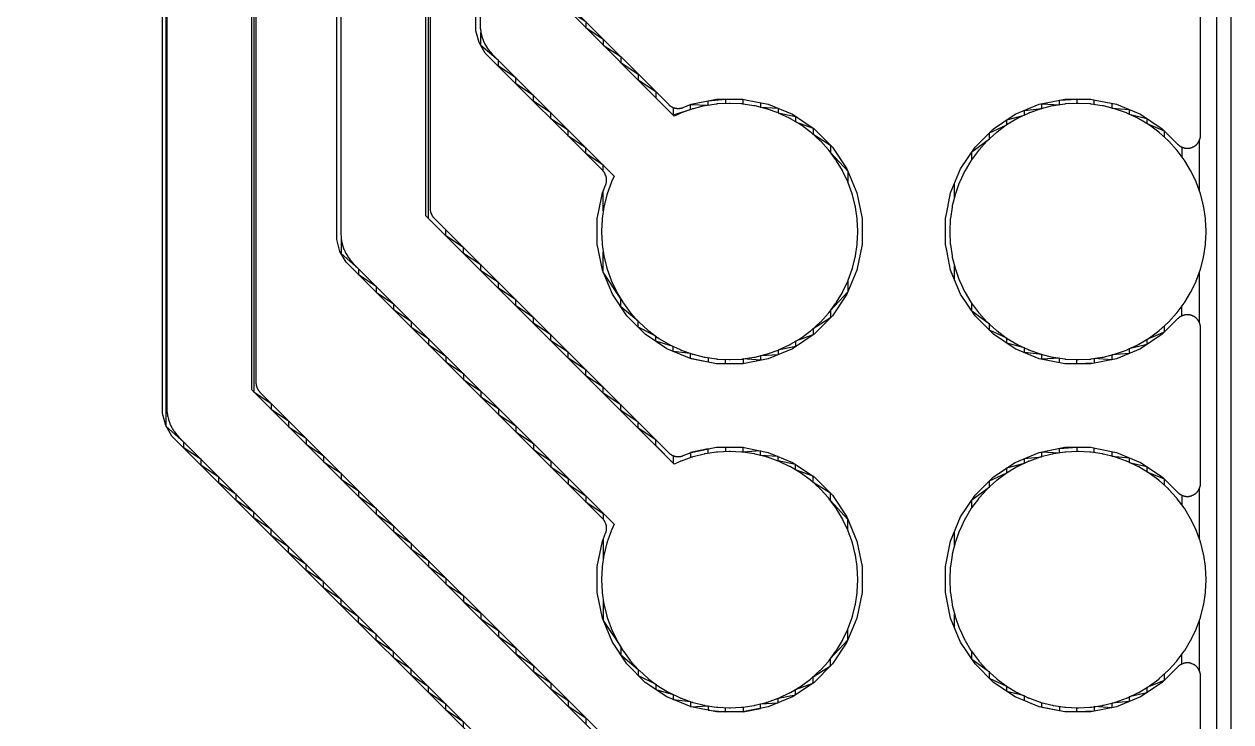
# Model space of a CAD drawing. Header units: metres. Extents: x 141.4 to 191.3, y -114.8 to -61.9.
# Drawn here: x 182.55 to 191.35, y -93.24 to -88.15 of the extents above; entities that cross this region are included whole.
import ezdxf

# ---------------------------------------------------------------- set-up
doc = ezdxf.new("R2010")
doc.units = ezdxf.units.M

msp = doc.modelspace()

# ---------------------------------------------------------------- linework, layer by layer
for points in [[(191.3479, -61.907), (191.3479, -114.8099), (141.392, -114.8099), (141.392, -61.907)], [(191.117, -114.5163), (191.117, -114.8099), (191.2445, -114.8099), (191.2445, -61.907), (191.117, -61.907), (191.117, -62.2006)], [(184.22, -85.5986), (184.22, -90.8314), (184.3475, -90.916), (184.3475, -90.9589), (184.475, -91.0435), (184.475, -91.0864), (184.6025, -91.171), (184.6025, -91.2139), (184.73, -91.2985), (184.73, -91.3414), (184.8575, -91.426), (184.8575, -91.4689), (184.985, -91.5535), (184.985, -91.5964), (185.1125, -91.681), (185.1125, -91.7239), (185.24, -91.8085), (185.24, -91.8514), (185.3675, -91.936), (185.3675, -91.9789), (185.495, -92.0635), (185.495, -92.1064), (185.6225, -92.191), (185.6225, -92.2339), (185.75, -92.3185), (185.75, -92.3614), (185.8775, -92.446), (185.8775, -92.4889), (186.005, -92.5735), (186.005, -92.6164), (186.1325, -92.701), (186.1325, -92.7439), (186.26, -92.8285), (186.26, -92.8714), (186.3875, -92.956), (186.3875, -92.9989), (186.515, -93.0835), (186.515, -93.1264), (186.6425, -93.211), (186.6425, -93.2539)], [(187.2883, -93.8998), (184.2061, -90.8175), (184.2061, -85.852)], [(184.2365, -85.891), (184.2365, -90.765), (184.2365, -90.7671), (184.2366, -90.7692), (184.2367, -90.7712), (184.2369, -90.7733), (184.2371, -90.7754), (184.2374, -90.7775), (184.2378, -90.7795), (184.2381, -90.7816), (184.2386, -90.7836), (184.239, -90.7856), (184.2396, -90.7877), (184.2402, -90.7897), (184.2408, -90.7916), (184.2415, -90.7936), (184.2422, -90.7956), (184.243, -90.7975), (184.2463, -90.8056), (184.2472, -90.8076), (184.248, -90.8095), (184.2489, -90.8113), (184.2499, -90.8132), (184.2509, -90.815), (184.252, -90.8168), (184.2531, -90.8186), (184.2542, -90.8203), (184.2554, -90.8221), (184.2566, -90.8238), (184.2579, -90.8254), (184.2592, -90.827), (184.2605, -90.8286), (184.2619, -90.8302), (184.2633, -90.8317), (184.2648, -90.8332), (187.2479, -93.8164)], [(185.495, -89.5664), (185.495, -85.8576)], [(186.6425, -86.0518), (186.6425, -85.9891), (186.515, -85.8616), (186.515, -88.0464), (186.6425, -88.131), (186.6425, -88.1739), (186.77, -88.2585), (186.77, -88.3014), (186.8975, -88.386), (186.8975, -88.4289), (187.025, -88.5135), (187.025, -88.5564), (187.1525, -88.641), (187.1525, -88.6839)], [(185.75, -93.2815), (185.75, -93.2386), (185.6225, -93.154), (185.6225, -93.1111), (185.495, -93.0265), (185.495, -92.9836), (185.3675, -92.899), (185.3675, -92.8561), (185.24, -92.7715), (185.24, -92.7286), (185.1125, -92.644), (185.1125, -92.6011), (184.985, -92.5165), (184.985, -92.4736), (184.8575, -92.389), (184.8575, -92.3461), (184.73, -92.2615), (184.73, -92.2186), (184.6025, -92.134), (184.6025, -92.0911), (184.475, -92.0065), (184.475, -91.9636), (184.3475, -91.879), (184.3475, -91.8361), (184.22, -91.7515), (184.22, -91.7086), (184.0925, -91.624), (184.0925, -91.5811), (183.965, -91.4965), (183.965, -91.4536), (183.8375, -91.369), (183.8375, -91.3261), (183.71, -91.2415), (183.71, -91.1986), (183.5825, -91.084), (183.5825, -85.9771)], [(183.5859, -85.9805), (183.5859, -90.946), (183.5859, -90.9481), (183.586, -90.9502), (183.5871, -90.9722), (183.5872, -90.9743), (183.5874, -90.9764), (183.5876, -90.9785), (183.5879, -90.9805), (183.5911, -91.0024), (183.5915, -91.0044), (183.5918, -91.0065), (183.5923, -91.0085), (183.5928, -91.0106), (183.5981, -91.032), (183.5987, -91.034), (183.5992, -91.036), (183.5999, -91.038), (183.6005, -91.04), (183.608, -91.0608), (183.6087, -91.0627), (183.6095, -91.0647), (183.6103, -91.0666), (183.6112, -91.0685), (183.6206, -91.0885), (183.6215, -91.0903), (183.6225, -91.0922), (183.6235, -91.094), (183.6246, -91.0958), (183.6359, -91.1148), (183.637, -91.1165), (183.6382, -91.1183), (183.6393, -91.12), (183.6406, -91.1217), (183.6537, -91.1394), (183.655, -91.1411), (183.6563, -91.1427), (183.6576, -91.1443), (183.659, -91.1459), (183.6738, -91.1623), (183.6753, -91.1638), (183.6767, -91.1653), (186.8498, -94.3383)], [(186.7664, -94.2979), (183.6235, -91.1551), (183.5787, -91.0774), (183.5555, -90.9908), (183.5555, -86.033)], [(185.5065, -86.145), (185.5065, -89.495), (185.5065, -89.4971), (185.5066, -89.4992), (185.5067, -89.5012), (185.5069, -89.5033), (185.5071, -89.5054), (185.5074, -89.5075), (185.5078, -89.5095), (185.5081, -89.5116), (185.5086, -89.5136), (185.509, -89.5156), (185.5096, -89.5177), (185.5102, -89.5197), (185.5108, -89.5216), (185.5115, -89.5236), (185.5122, -89.5256), (185.513, -89.5275), (185.5163, -89.5356), (185.5172, -89.5376), (185.518, -89.5395), (185.5189, -89.5413), (185.5199, -89.5432), (185.5209, -89.545), (185.522, -89.5468), (185.5231, -89.5486), (185.5242, -89.5503), (185.5254, -89.5521), (185.5266, -89.5538), (185.5279, -89.5554), (185.5292, -89.557), (185.5305, -89.5586), (185.5319, -89.5602), (185.5333, -89.5617), (185.5348, -89.5632), (187.2479, -91.2764), (187.2494, -91.2779), (187.251, -91.2793), (187.2525, -91.2807), (187.2541, -91.282), (187.2558, -91.2833), (187.2574, -91.2846), (187.2591, -91.2858), (187.2608, -91.287), (187.2646, -91.2895), (187.2663, -91.2906), (187.2681, -91.2917), (187.2699, -91.2928), (187.2717, -91.2938), (187.2736, -91.2947), (187.2754, -91.2956), (187.2773, -91.2965), (187.2793, -91.2973), (187.2812, -91.2981), (187.2831, -91.2988), (187.2851, -91.2995), (187.2871, -91.3001), (187.2891, -91.3007), (187.2911, -91.3012), (187.2932, -91.3017), (187.2952, -91.3022), (187.2972, -91.3025), (187.2993, -91.3029), (187.3014, -91.3032), (187.3034, -91.3034), (187.3055, -91.3036), (187.3076, -91.3037), (187.3097, -91.3038), (187.3118, -91.3038), (187.3206, -91.3038), (187.3227, -91.3038), (187.3248, -91.3037), (187.3268, -91.3036), (187.3289, -91.3034), (187.331, -91.3032), (187.3331, -91.3029), (187.3351, -91.3025), (187.3372, -91.3022), (187.3392, -91.3017), (187.3412, -91.3012), (187.3433, -91.3007), (187.3453, -91.3001), (187.3472, -91.2995), (187.3492, -91.2988), (187.3512, -91.2981), (187.3531, -91.2973), (187.4104, -91.2736), (187.5716, -91.2415), (187.5969, -91.2365), (187.7871, -91.2365), (187.819, -91.2429), (187.9736, -91.2736), (188.1493, -91.3464), (188.3075, -91.452), (188.442, -91.5865), (188.5476, -91.7447), (188.6204, -91.9204), (188.6575, -92.1069), (188.6575, -92.2971), (188.6204, -92.4836), (188.5476, -92.6593), (188.442, -92.8175), (188.3075, -92.952), (188.1493, -93.0576), (187.9736, -93.1304), (187.7871, -93.1675), (187.5969, -93.1675), (187.4104, -93.1304), (187.2347, -93.0576), (187.0765, -92.952), (186.942, -92.8175), (186.8364, -92.6593), (186.8216, -92.6238), (186.7636, -92.4836), (186.7265, -92.2971), (186.7265, -92.1069), (186.7636, -91.9204), (186.7873, -91.8631), (186.7881, -91.8612), (186.7888, -91.8592), (186.7895, -91.8572), (186.7901, -91.8553), (186.7907, -91.8532), (186.7912, -91.8512), (186.7917, -91.8492), (186.7922, -91.8472), (186.793, -91.8428), (186.7934, -91.8407), (186.7937, -91.8386), (186.794, -91.8366), (186.7943, -91.8345), (186.7944, -91.8324), (186.7946, -91.8303), (186.7946, -91.8283), (186.7947, -91.8262), (186.7946, -91.8241), (186.7946, -91.822), (186.7944, -91.8199), (186.7943, -91.8178), (186.794, -91.8158), (186.7937, -91.8137), (186.7934, -91.8116), (186.793, -91.8096), (186.7926, -91.8076), (186.7921, -91.8055), (186.7916, -91.8035), (186.791, -91.8015), (186.7904, -91.7995), (186.7897, -91.7975), (186.789, -91.7956), (186.7882, -91.7937), (186.7848, -91.7855), (186.784, -91.7836), (186.7831, -91.7817), (186.7822, -91.7798), (186.7813, -91.778), (186.7803, -91.7762), (186.7792, -91.7744), (186.7781, -91.7726), (186.777, -91.7708), (186.7758, -91.7691), (186.7746, -91.7674), (186.7733, -91.7658), (186.772, -91.7641), (186.7707, -91.7625), (186.7693, -91.761), (186.7679, -91.7594), (186.7664, -91.7579), (184.8935, -89.8851), (184.8487, -89.8074), (184.8255, -89.7208), (184.8255, -86.287)], [(184.8559, -86.2345), (184.8559, -89.676), (184.8559, -89.6781), (184.856, -89.6802), (184.8571, -89.7022), (184.8572, -89.7043), (184.8574, -89.7064), (184.8576, -89.7085), (184.8579, -89.7105), (184.8611, -89.7324), (184.8615, -89.7344), (184.8618, -89.7365), (184.8623, -89.7385), (184.8628, -89.7406), (184.8681, -89.762), (184.8687, -89.764), (184.8692, -89.766), (184.8699, -89.768), (184.8705, -89.77), (184.878, -89.7908), (184.8787, -89.7927), (184.8795, -89.7947), (184.8803, -89.7966), (184.8812, -89.7985), (184.8906, -89.8185), (184.8915, -89.8203), (184.8925, -89.8222), (184.8935, -89.824), (184.8946, -89.8258), (184.9059, -89.8448), (184.907, -89.8465), (184.9082, -89.8483), (184.9093, -89.85), (184.9106, -89.8517), (184.9237, -89.8694), (184.925, -89.8711), (184.9263, -89.8727), (184.9276, -89.8743), (184.929, -89.8759), (184.9438, -89.8923), (184.9453, -89.8938), (184.9467, -89.8953), (186.8498, -91.7983), (186.8299, -91.8404), (186.829, -91.8423), (186.8282, -91.8442), (186.8274, -91.8461), (186.8267, -91.8481), (186.7986, -91.9266), (186.7986, -91.9266), (186.7979, -91.9284), (186.7973, -91.9305), (186.7967, -91.9325), (186.7961, -91.9346), (186.7759, -92.0155), (186.7754, -92.0175), (186.775, -92.0196), (186.7746, -92.0216), (186.7743, -92.0237), (186.762, -92.1062), (186.7617, -92.1083), (186.7615, -92.1104), (186.7613, -92.1124), (186.7612, -92.1145), (186.7571, -92.1978), (186.757, -92.1999), (186.757, -92.202), (186.757, -92.2041), (186.7571, -92.2062), (186.7612, -92.2895), (186.7613, -92.2916), (186.7615, -92.2936), (186.7617, -92.2957), (186.762, -92.2978), (186.7743, -92.3803), (186.7746, -92.3824), (186.775, -92.3844), (186.7754, -92.3865), (186.7759, -92.3885), (186.7961, -92.4694), (186.7967, -92.4714), (186.7973, -92.4734), (186.7979, -92.4754), (186.7986, -92.4774), (186.8267, -92.5559), (186.8274, -92.5579), (186.8282, -92.5598), (186.829, -92.5617), (186.8299, -92.5636), (186.8655, -92.639), (186.8664, -92.6409), (186.8674, -92.6428), (186.8684, -92.6446), (186.8695, -92.6464), (186.9123, -92.7179), (186.9134, -92.7197), (186.9146, -92.7215), (186.9158, -92.7232), (186.917, -92.7249), (186.9667, -92.7919), (186.9679, -92.7935), (186.9692, -92.7952), (186.9706, -92.7968), (186.972, -92.7983), (187.028, -92.8601), (187.0294, -92.8617), (187.0309, -92.8631), (187.0323, -92.8646), (187.0339, -92.866), (187.0957, -92.922), (187.0972, -92.9234), (187.0988, -92.9248), (187.1005, -92.9261), (187.1021, -92.9273), (187.1691, -92.977), (187.1708, -92.9782), (187.1725, -92.9794), (187.1743, -92.9806), (187.1761, -92.9817), (187.2476, -93.0245), (187.2494, -93.0256), (187.2512, -93.0266), (187.2531, -93.0276), (187.255, -93.0285), (187.3304, -93.0641), (187.3323, -93.065), (187.3342, -93.0658), (187.3361, -93.0666), (187.3381, -93.0673), (187.4166, -93.0954), (187.4166, -93.0954), (187.4184, -93.0961), (187.4205, -93.0967), (187.4225, -93.0973), (187.4246, -93.0979), (187.5055, -93.1181), (187.5075, -93.1186), (187.5096, -93.119), (187.5116, -93.1194), (187.5137, -93.1197), (187.5962, -93.132), (187.5983, -93.1323), (187.6004, -93.1325), (187.6024, -93.1327), (187.6045, -93.1328), (187.6878, -93.1369), (187.6899, -93.137), (187.692, -93.137), (187.6941, -93.137), (187.6962, -93.1369), (187.7795, -93.1328), (187.7816, -93.1327), (187.7836, -93.1325), (187.7857, -93.1323), (187.7878, -93.132), (187.8703, -93.1197), (187.8724, -93.1194), (187.8744, -93.119), (187.8765, -93.1186), (187.8785, -93.1181), (187.9594, -93.0979), (187.9614, -93.0973), (187.9634, -93.0967), (187.9654, -93.0961), (187.9674, -93.0954), (188.0459, -93.0673), (188.0479, -93.0666), (188.0498, -93.0658), (188.0517, -93.065), (188.0536, -93.0641), (188.129, -93.0285), (188.1309, -93.0276), (188.1328, -93.0266), (188.1346, -93.0256), (188.1364, -93.0245), (188.2079, -92.9817), (188.2097, -92.9806), (188.2115, -92.9794), (188.2132, -92.9782), (188.2149, -92.977), (188.2819, -92.9273), (188.2835, -92.9261), (188.2852, -92.9248), (188.2868, -92.9234), (188.2883, -92.922), (188.3501, -92.866), (188.3517, -92.8646), (188.3531, -92.8631), (188.3546, -92.8617), (188.356, -92.8601), (188.412, -92.7983), (188.4134, -92.7968), (188.4148, -92.7952), (188.4161, -92.7935), (188.4173, -92.7919), (188.467, -92.7249), (188.4682, -92.7232), (188.4694, -92.7215), (188.4706, -92.7197), (188.4717, -92.7179), (188.5145, -92.6464), (188.5156, -92.6446), (188.5166, -92.6428), (188.5176, -92.6409), (188.5185, -92.639), (188.5541, -92.5636), (188.555, -92.5617), (188.5558, -92.5598), (188.5566, -92.5579), (188.5573, -92.5559), (188.5854, -92.4774), (188.5854, -92.4774), (188.5861, -92.4756), (188.5867, -92.4735), (188.5873, -92.4715), (188.5879, -92.4694), (188.6081, -92.3885), (188.6086, -92.3865), (188.609, -92.3844), (188.6094, -92.3824), (188.6097, -92.3803), (188.622, -92.2978), (188.6223, -92.2957), (188.6225, -92.2936), (188.6227, -92.2916), (188.6228, -92.2895), (188.6269, -92.2062), (188.627, -92.2041), (188.627, -92.202), (188.627, -92.1999), (188.6269, -92.1978), (188.6228, -92.1145), (188.6227, -92.1124), (188.6225, -92.1104), (188.6223, -92.1083), (188.622, -92.1062), (188.6097, -92.0237), (188.6094, -92.0216), (188.609, -92.0196), (188.6086, -92.0175), (188.6081, -92.0155), (188.5879, -91.9346), (188.5873, -91.9326), (188.5867, -91.9306), (188.5861, -91.9286), (188.5854, -91.9266), (188.5573, -91.8481), (188.5566, -91.8461), (188.5558, -91.8442), (188.555, -91.8423), (188.5541, -91.8404), (188.5185, -91.765), (188.5176, -91.7631), (188.5166, -91.7612), (188.5156, -91.7594), (188.5145, -91.7576), (188.4717, -91.6861), (188.4706, -91.6843), (188.4694, -91.6825), (188.4682, -91.6808), (188.467, -91.6791), (188.4173, -91.6121), (188.4161, -91.6105), (188.4148, -91.6088), (188.4134, -91.6072), (188.412, -91.6057), (188.356, -91.5439), (188.3546, -91.5423), (188.3531, -91.5409), (188.3517, -91.5394), (188.3501, -91.538), (188.2883, -91.482), (188.2868, -91.4806), (188.2852, -91.4792), (188.2835, -91.4779), (188.2819, -91.4767), (188.2149, -91.427), (188.2132, -91.4258), (188.2115, -91.4246), (188.2097, -91.4234), (188.2079, -91.4223), (188.1364, -91.3795), (188.1346, -91.3784), (188.1328, -91.3774), (188.1309, -91.3764), (188.129, -91.3755), (188.0536, -91.3399), (188.0517, -91.339), (188.0498, -91.3382), (188.0479, -91.3374), (188.0459, -91.3367), (187.9674, -91.3086), (187.9674, -91.3086), (187.9656, -91.3079), (187.9635, -91.3073), (187.9615, -91.3067), (187.9594, -91.3061), (187.8785, -91.2859), (187.8765, -91.2854), (187.8744, -91.285), (187.8724, -91.2846), (187.8703, -91.2843), (187.7878, -91.272), (187.7857, -91.2717), (187.7836, -91.2715), (187.7816, -91.2713), (187.7795, -91.2712), (187.6962, -91.2671), (187.6941, -91.267), (187.692, -91.267), (187.6899, -91.267), (187.6878, -91.2671), (187.6045, -91.2712), (187.6024, -91.2713), (187.6004, -91.2715), (187.5983, -91.2717), (187.5962, -91.272), (187.5137, -91.2843), (187.5116, -91.2846), (187.5096, -91.285), (187.5075, -91.2854), (187.5055, -91.2859), (187.4246, -91.3061), (187.4226, -91.3067), (187.4206, -91.3073), (187.4186, -91.3079), (187.4166, -91.3086), (187.3381, -91.3367), (187.3361, -91.3374), (187.3342, -91.3382), (187.3323, -91.339), (187.3304, -91.3399), (187.2883, -91.3598), (185.4761, -89.5475), (185.4761, -86.106)], [(185.8719, -86.2345), (185.8719, -88.152), (185.8719, -88.1541), (185.872, -88.1562), (185.8731, -88.1782), (185.8732, -88.1803), (185.8734, -88.1824), (185.8736, -88.1845), (185.8739, -88.1865), (185.8771, -88.2084), (185.8775, -88.2104), (185.8778, -88.2125), (185.8783, -88.2145), (185.8788, -88.2166), (185.8841, -88.238), (185.8847, -88.24), (185.8852, -88.242), (185.8859, -88.244), (185.8865, -88.246), (185.894, -88.2668), (185.8947, -88.2687), (185.8955, -88.2707), (185.8963, -88.2726), (185.8972, -88.2745), (185.9066, -88.2945), (185.9075, -88.2963), (185.9085, -88.2982), (185.9095, -88.3), (185.9106, -88.3018), (185.9219, -88.3208), (185.923, -88.3225), (185.9242, -88.3243), (185.9253, -88.326), (185.9266, -88.3277), (185.9397, -88.3454), (185.941, -88.3471), (185.9423, -88.3487), (185.9436, -88.3503), (185.945, -88.3519), (185.9598, -88.3683), (185.9613, -88.3698), (185.9627, -88.3713), (186.8498, -89.2583), (186.8299, -89.3004), (186.829, -89.3023), (186.8282, -89.3042), (186.8274, -89.3061), (186.8267, -89.3081), (186.7986, -89.3866), (186.7986, -89.3866), (186.7979, -89.3884), (186.7973, -89.3905), (186.7967, -89.3925), (186.7961, -89.3946), (186.7759, -89.4755), (186.7754, -89.4775), (186.775, -89.4796), (186.7746, -89.4816), (186.7743, -89.4837), (186.762, -89.5662), (186.7617, -89.5683), (186.7615, -89.5704), (186.7613, -89.5724), (186.7612, -89.5745), (186.7571, -89.6578), (186.757, -89.6599), (186.757, -89.662), (186.757, -89.6641), (186.7571, -89.6662), (186.7612, -89.7495), (186.7613, -89.7516), (186.7615, -89.7536), (186.7617, -89.7557), (186.762, -89.7578), (186.7743, -89.8403), (186.7746, -89.8424), (186.775, -89.8444), (186.7754, -89.8465), (186.7759, -89.8485), (186.7961, -89.9294), (186.7967, -89.9314), (186.7973, -89.9334), (186.7979, -89.9354), (186.7986, -89.9374), (186.8267, -90.0159), (186.8274, -90.0179), (186.8282, -90.0198), (186.829, -90.0217), (186.8299, -90.0236), (186.8655, -90.099), (186.8664, -90.1009), (186.8674, -90.1028), (186.8684, -90.1046), (186.8695, -90.1064), (186.9123, -90.1779), (186.9134, -90.1797), (186.9146, -90.1815), (186.9158, -90.1832), (186.917, -90.1849), (186.9667, -90.2519), (186.9679, -90.2535), (186.9692, -90.2552), (186.9706, -90.2568), (186.972, -90.2583), (187.028, -90.3201), (187.0294, -90.3217), (187.0309, -90.3231), (187.0323, -90.3246), (187.0339, -90.326), (187.0957, -90.382), (187.0972, -90.3834), (187.0988, -90.3848), (187.1005, -90.3861), (187.1021, -90.3873), (187.1691, -90.437), (187.1708, -90.4382), (187.1725, -90.4394), (187.1743, -90.4406), (187.1761, -90.4417), (187.2476, -90.4845), (187.2494, -90.4856), (187.2512, -90.4866), (187.2531, -90.4876), (187.255, -90.4885), (187.3304, -90.5241), (187.3323, -90.525), (187.3342, -90.5258), (187.3361, -90.5266), (187.3381, -90.5273), (187.4166, -90.5554), (187.4166, -90.5554), (187.4168, -90.5555), (187.4187, -90.5561), (187.4207, -90.5568), (187.4226, -90.5573), (187.4246, -90.5579), (187.5055, -90.5781), (187.5075, -90.5786), (187.5096, -90.579), (187.5116, -90.5794), (187.5137, -90.5797), (187.5962, -90.592), (187.5983, -90.5923), (187.6004, -90.5925), (187.6024, -90.5927), (187.6045, -90.5928), (187.6878, -90.5969), (187.6899, -90.597), (187.692, -90.597), (187.6941, -90.597), (187.6962, -90.5969), (187.7795, -90.5928), (187.7816, -90.5927), (187.7836, -90.5925), (187.7857, -90.5923), (187.7878, -90.592), (187.8703, -90.5797), (187.8724, -90.5794), (187.8744, -90.579), (187.8765, -90.5786), (187.8785, -90.5781), (187.9594, -90.5579), (187.9614, -90.5573), (187.9634, -90.5567), (187.9654, -90.5561), (187.9674, -90.5554), (188.0459, -90.5273), (188.0479, -90.5266), (188.0498, -90.5258), (188.0517, -90.525), (188.0536, -90.5241), (188.129, -90.4885), (188.1309, -90.4876), (188.1328, -90.4866), (188.1346, -90.4856), (188.1364, -90.4845), (188.2079, -90.4417), (188.2097, -90.4406), (188.2115, -90.4394), (188.2132, -90.4382), (188.2149, -90.437), (188.2819, -90.3873), (188.2835, -90.3861), (188.2852, -90.3848), (188.2868, -90.3834), (188.2883, -90.382), (188.3501, -90.326), (188.3517, -90.3246), (188.3531, -90.3231), (188.3546, -90.3217), (188.356, -90.3201), (188.412, -90.2583), (188.4134, -90.2568), (188.4148, -90.2552), (188.4161, -90.2535), (188.4173, -90.2519), (188.467, -90.1849), (188.4682, -90.1832), (188.4694, -90.1815), (188.4706, -90.1797), (188.4717, -90.1779), (188.5145, -90.1064), (188.5156, -90.1046), (188.5166, -90.1028), (188.5176, -90.1009), (188.5185, -90.099), (188.5541, -90.0236), (188.555, -90.0217), (188.5558, -90.0198), (188.5566, -90.0179), (188.5573, -90.0159), (188.5854, -89.9374), (188.5854, -89.9374), (188.5861, -89.9356), (188.5867, -89.9335), (188.5873, -89.9315), (188.5879, -89.9294), (188.6081, -89.8485), (188.6086, -89.8465), (188.609, -89.8444), (188.6094, -89.8424), (188.6097, -89.8403), (188.622, -89.7578), (188.6223, -89.7557), (188.6225, -89.7536), (188.6227, -89.7516), (188.6228, -89.7495), (188.6269, -89.6662), (188.627, -89.6641), (188.627, -89.662), (188.627, -89.6599), (188.6269, -89.6578), (188.6228, -89.5745), (188.6227, -89.5724), (188.6225, -89.5704), (188.6223, -89.5683), (188.622, -89.5662), (188.6097, -89.4837), (188.6094, -89.4816), (188.609, -89.4796), (188.6086, -89.4775), (188.6081, -89.4755), (188.5879, -89.3946), (188.5873, -89.3926), (188.5867, -89.3906), (188.5861, -89.3886), (188.5854, -89.3866), (188.5573, -89.3081), (188.5566, -89.3061), (188.5558, -89.3042), (188.555, -89.3023), (188.5541, -89.3004), (188.5185, -89.225), (188.5176, -89.2231), (188.5166, -89.2212), (188.5156, -89.2194), (188.5145, -89.2176), (188.4717, -89.1461), (188.4706, -89.1443), (188.4694, -89.1425), (188.4682, -89.1408), (188.467, -89.1391), (188.4173, -89.0721), (188.4161, -89.0705), (188.4148, -89.0688), (188.4134, -89.0672), (188.412, -89.0657), (188.356, -89.0039), (188.3546, -89.0023), (188.3531, -89.0009), (188.3517, -88.9994), (188.3501, -88.998), (188.2883, -88.942), (188.2868, -88.9406), (188.2852, -88.9392), (188.2835, -88.9379), (188.2819, -88.9367), (188.2149, -88.887), (188.2132, -88.8858), (188.2115, -88.8846), (188.2097, -88.8834), (188.2079, -88.8823), (188.1364, -88.8395), (188.1346, -88.8384), (188.1328, -88.8374), (188.1309, -88.8364), (188.129, -88.8355), (188.0536, -88.7999), (188.0517, -88.799), (188.0498, -88.7982), (188.0479, -88.7974), (188.0459, -88.7967), (187.9674, -88.7686), (187.9674, -88.7686), (187.9656, -88.7679), (187.9635, -88.7673), (187.9615, -88.7667), (187.9594, -88.7661), (187.8785, -88.7459), (187.8765, -88.7454), (187.8744, -88.745), (187.8724, -88.7446), (187.8703, -88.7443), (187.7878, -88.732), (187.7857, -88.7317), (187.7836, -88.7315), (187.7816, -88.7313), (187.7795, -88.7312), (187.6962, -88.7271), (187.6941, -88.727), (187.692, -88.727), (187.6899, -88.727), (187.6878, -88.7271), (187.6045, -88.7312), (187.6024, -88.7313), (187.6004, -88.7315), (187.5983, -88.7317), (187.5962, -88.732), (187.5137, -88.7443), (187.5116, -88.7446), (187.5096, -88.745), (187.5075, -88.7454), (187.5055, -88.7459), (187.4246, -88.7661), (187.4226, -88.7667), (187.4206, -88.7673), (187.4186, -88.7679), (187.4166, -88.7686), (187.3381, -88.7967), (187.3361, -88.7974), (187.3342, -88.7982), (187.3323, -88.799), (187.3304, -88.7999), (187.2883, -88.8198), (186.4921, -88.0235)], [(186.5508, -88.0392), (187.2479, -88.7364), (187.2494, -88.7379), (187.251, -88.7393), (187.2525, -88.7407), (187.2541, -88.742), (187.2558, -88.7433), (187.2574, -88.7446), (187.2591, -88.7458), (187.2608, -88.747), (187.2646, -88.7495), (187.2663, -88.7506), (187.2681, -88.7517), (187.2699, -88.7528), (187.2717, -88.7538), (187.2736, -88.7547), (187.2754, -88.7556), (187.2773, -88.7565), (187.2793, -88.7573), (187.2812, -88.7581), (187.2831, -88.7588), (187.2851, -88.7595), (187.2871, -88.7601), (187.2891, -88.7607), (187.2911, -88.7612), (187.2932, -88.7617), (187.2952, -88.7622), (187.2972, -88.7625), (187.2993, -88.7629), (187.3014, -88.7632), (187.3034, -88.7634), (187.3055, -88.7636), (187.3076, -88.7637), (187.3097, -88.7638), (187.3118, -88.7638), (187.3206, -88.7638), (187.3227, -88.7638), (187.3248, -88.7637), (187.3268, -88.7636), (187.3289, -88.7634), (187.331, -88.7632), (187.3331, -88.7629), (187.3351, -88.7625), (187.3372, -88.7622), (187.3392, -88.7617), (187.3412, -88.7612), (187.3433, -88.7607), (187.3453, -88.7601), (187.3472, -88.7595), (187.3492, -88.7588), (187.3512, -88.7581), (187.3531, -88.7573), (187.4104, -88.7336), (187.5716, -88.7015), (187.5969, -88.6965), (187.7871, -88.6965), (187.819, -88.7029), (187.9736, -88.7336), (188.1493, -88.8064), (188.3075, -88.912), (188.442, -89.0465), (188.5476, -89.2047), (188.6204, -89.3804), (188.6575, -89.5669), (188.6575, -89.7571), (188.6204, -89.9436), (188.5476, -90.1193), (188.442, -90.2775), (188.3075, -90.412), (188.1493, -90.5176), (187.9736, -90.5904), (187.7871, -90.6275), (187.5969, -90.6275), (187.4104, -90.5904), (187.2347, -90.5176), (187.0765, -90.412), (186.942, -90.2775), (186.8364, -90.1193), (186.8175, -90.0736), (186.7636, -89.9436), (186.7329, -89.789), (186.7265, -89.7571), (186.7265, -89.5669), (186.7353, -89.5226), (186.7636, -89.3804), (186.7873, -89.3231), (186.7881, -89.3212), (186.7888, -89.3192), (186.7895, -89.3172), (186.7901, -89.3153), (186.7907, -89.3132), (186.7912, -89.3112), (186.7917, -89.3092), (186.7922, -89.3072), (186.793, -89.3028), (186.7934, -89.3007), (186.7937, -89.2986), (186.794, -89.2966), (186.7943, -89.2945), (186.7944, -89.2924), (186.7946, -89.2903), (186.7946, -89.2883), (186.7947, -89.2862), (186.7946, -89.2841), (186.7946, -89.282), (186.7944, -89.2799), (186.7943, -89.2778), (186.794, -89.2758), (186.7937, -89.2737), (186.7934, -89.2716), (186.793, -89.2696), (186.7926, -89.2676), (186.7921, -89.2655), (186.7916, -89.2635), (186.791, -89.2615), (186.7904, -89.2595), (186.7897, -89.2575), (186.789, -89.2556), (186.7882, -89.2537), (186.7848, -89.2455), (186.784, -89.2436), (186.7831, -89.2417), (186.7822, -89.2398), (186.7813, -89.238), (186.7803, -89.2362), (186.7792, -89.2344), (186.7781, -89.2326), (186.777, -89.2308), (186.7758, -89.2291), (186.7746, -89.2274), (186.7733, -89.2258), (186.772, -89.2241), (186.7707, -89.2225), (186.7693, -89.221), (186.7679, -89.2194), (186.7664, -89.2179), (185.9095, -88.3611), (185.8647, -88.2834), (185.8415, -88.1968), (185.8415, -86.287)], [(191.127, -94.0386), (191.127, -92.9054), (191.127, -92.9033), (191.1269, -92.9012), (191.1268, -92.8991), (191.1266, -92.8971), (191.1264, -92.895), (191.1261, -92.8929), (191.1257, -92.8909), (191.1254, -92.8888), (191.1249, -92.8868), (191.1245, -92.8847), (191.1239, -92.8827), (191.1233, -92.8807), (191.1227, -92.8787), (191.122, -92.8768), (191.1213, -92.8748), (191.1205, -92.8729), (191.1172, -92.8647), (191.1163, -92.8628), (191.1155, -92.8609), (191.1146, -92.859), (191.1136, -92.8572), (191.1126, -92.8554), (191.1115, -92.8536), (191.1104, -92.8518), (191.1093, -92.85), (191.1081, -92.8483), (191.1069, -92.8466), (191.1056, -92.845), (191.1043, -92.8433), (191.103, -92.8417), (191.1016, -92.8402), (191.1002, -92.8387), (191.0987, -92.8372), (191.0972, -92.8357), (191.0957, -92.8343), (191.0942, -92.8329), (191.0926, -92.8316), (191.0909, -92.8303), (191.0893, -92.829), (191.0876, -92.8278), (191.0859, -92.8266), (191.0841, -92.8254), (191.0823, -92.8244), (191.0805, -92.8233), (191.0787, -92.8223), (191.0768, -92.8213), (191.075, -92.8204), (191.0731, -92.8196), (191.0712, -92.8187), (191.063, -92.8154), (191.0611, -92.8146), (191.0591, -92.8139), (191.0572, -92.8132), (191.0552, -92.8126), (191.0532, -92.812), (191.0512, -92.8114), (191.0491, -92.811), (191.0471, -92.8105), (191.045, -92.8101), (191.043, -92.8098), (191.0409, -92.8095), (191.0388, -92.8093), (191.0368, -92.8091), (191.0347, -92.809), (191.0326, -92.8089), (191.0305, -92.8089), (191.0284, -92.8089), (191.0263, -92.809), (191.0243, -92.8091), (191.0222, -92.8093), (191.0201, -92.8095), (191.018, -92.8098), (191.016, -92.8101), (191.0139, -92.8105), (191.0119, -92.811), (191.0099, -92.8114), (191.0078, -92.812), (191.0058, -92.8126), (191.0038, -92.8132), (191.0019, -92.8139), (190.9999, -92.8146), (190.998, -92.8154), (190.9898, -92.8187), (190.9879, -92.8196), (190.986, -92.8204), (190.9842, -92.8213), (190.9823, -92.8223), (190.9805, -92.8233), (190.9787, -92.8244), (190.9769, -92.8254), (190.9751, -92.8266), (190.9734, -92.8278), (190.9717, -92.829), (190.9701, -92.8303), (190.9684, -92.8316), (190.9669, -92.8329), (190.9653, -92.8343), (190.9638, -92.8357), (190.9623, -92.8372), (190.8475, -92.952), (190.6893, -93.0576), (190.5136, -93.1304), (190.3271, -93.1675), (190.1369, -93.1675), (189.9504, -93.1304), (189.7747, -93.0576), (189.6165, -92.952), (189.482, -92.8175), (189.3764, -92.6593), (189.3616, -92.6238), (189.3036, -92.4836), (189.2665, -92.2971), (189.2665, -92.1069), (189.3036, -91.9204), (189.3764, -91.7447), (189.482, -91.5865), (189.6165, -91.452), (189.7747, -91.3464), (189.9504, -91.2736), (190.1116, -91.2415), (190.1369, -91.2365), (190.3271, -91.2365), (190.359, -91.2429), (190.5136, -91.2736), (190.6893, -91.3464), (190.8475, -91.452), (190.9541, -91.5587), (190.9623, -91.5668), (190.9638, -91.5683), (190.9653, -91.5697), (190.9668, -91.5711), (190.9684, -91.5724), (190.9701, -91.5737), (190.9717, -91.575), (190.9734, -91.5762), (190.9751, -91.5774), (190.9769, -91.5785), (190.9787, -91.5796), (190.9805, -91.5807), (190.9823, -91.5817), (190.9842, -91.5827), (190.986, -91.5836), (190.9879, -91.5844), (190.9898, -91.5853), (190.998, -91.5886), (190.9999, -91.5894), (191.0019, -91.5901), (191.0038, -91.5908), (191.0058, -91.5914), (191.0078, -91.592), (191.0098, -91.5926), (191.0119, -91.593), (191.0139, -91.5935), (191.016, -91.5939), (191.018, -91.5942), (191.0201, -91.5945), (191.0222, -91.5947), (191.0242, -91.5949), (191.0263, -91.595), (191.0284, -91.5951), (191.0305, -91.5951), (191.0326, -91.5951), (191.0347, -91.595), (191.0368, -91.5949), (191.0388, -91.5947), (191.0409, -91.5945), (191.043, -91.5942), (191.045, -91.5939), (191.0471, -91.5935), (191.0491, -91.593), (191.0512, -91.5926), (191.0532, -91.592), (191.0552, -91.5914), (191.0572, -91.5908), (191.0591, -91.5901), (191.0611, -91.5894), (191.063, -91.5886), (191.0712, -91.5853), (191.0731, -91.5844), (191.075, -91.5836), (191.0768, -91.5827), (191.0787, -91.5817), (191.0805, -91.5807), (191.0823, -91.5796), (191.0841, -91.5785), (191.0859, -91.5774), (191.0876, -91.5762), (191.0893, -91.575), (191.0909, -91.5737), (191.0926, -91.5724), (191.0942, -91.5711), (191.0957, -91.5697), (191.0972, -91.5683), (191.0987, -91.5668), (191.1002, -91.5653), (191.1016, -91.5638), (191.103, -91.5623), (191.1043, -91.5607), (191.1056, -91.559), (191.1069, -91.5574), (191.1081, -91.5557), (191.1093, -91.554), (191.1104, -91.5522), (191.1115, -91.5504), (191.1126, -91.5486), (191.1136, -91.5468), (191.1146, -91.545), (191.1155, -91.5431), (191.1163, -91.5412), (191.1172, -91.5393), (191.1205, -91.5311), (191.1213, -91.5292), (191.122, -91.5272), (191.1227, -91.5253), (191.1233, -91.5233), (191.1239, -91.5213), (191.1245, -91.5193), (191.1249, -91.5172), (191.1254, -91.5152), (191.1257, -91.5131), (191.1261, -91.5111), (191.1264, -91.509), (191.1266, -91.5069), (191.1268, -91.5049), (191.1269, -91.5028), (191.127, -91.5007), (191.127, -91.4986), (191.127, -90.3654), (191.127, -90.3633), (191.1269, -90.3612), (191.1268, -90.3591), (191.1266, -90.3571), (191.1264, -90.355), (191.1261, -90.3529), (191.1257, -90.3509), (191.1254, -90.3488), (191.1249, -90.3468), (191.1245, -90.3447), (191.1239, -90.3427), (191.1233, -90.3407), (191.1227, -90.3387), (191.122, -90.3368), (191.1213, -90.3348), (191.1205, -90.3329), (191.1172, -90.3247), (191.1163, -90.3228), (191.1155, -90.3209), (191.1146, -90.319), (191.1136, -90.3172), (191.1126, -90.3154), (191.1115, -90.3136), (191.1104, -90.3118), (191.1093, -90.31), (191.1081, -90.3083), (191.1069, -90.3066), (191.1056, -90.305), (191.1043, -90.3033), (191.103, -90.3017), (191.1016, -90.3002), (191.1002, -90.2987), (191.0987, -90.2972), (191.0972, -90.2957), (191.0957, -90.2943), (191.0942, -90.2929), (191.0926, -90.2916), (191.0909, -90.2903), (191.0893, -90.289), (191.0876, -90.2878), (191.0859, -90.2866), (191.0841, -90.2854), (191.0823, -90.2844), (191.0805, -90.2833), (191.0787, -90.2823), (191.0768, -90.2813), (191.075, -90.2804), (191.0731, -90.2796), (191.0712, -90.2787), (191.063, -90.2754), (191.0611, -90.2746), (191.0591, -90.2739), (191.0572, -90.2732), (191.0552, -90.2726), (191.0532, -90.272), (191.0512, -90.2714), (191.0491, -90.271), (191.0471, -90.2705), (191.045, -90.2701), (191.043, -90.2698), (191.0409, -90.2695), (191.0388, -90.2693), (191.0368, -90.2691), (191.0347, -90.269), (191.0326, -90.2689), (191.0305, -90.2689), (191.0284, -90.2689), (191.0263, -90.269), (191.0243, -90.2691), (191.0222, -90.2693), (191.0201, -90.2695), (191.018, -90.2698), (191.016, -90.2701), (191.0139, -90.2705), (191.0119, -90.271), (191.0099, -90.2714), (191.0078, -90.272), (191.0058, -90.2726), (191.0038, -90.2732), (191.0019, -90.2739), (190.9999, -90.2746), (190.998, -90.2754), (190.9898, -90.2787), (190.9879, -90.2796), (190.986, -90.2804), (190.9842, -90.2813), (190.9823, -90.2823), (190.9805, -90.2833), (190.9787, -90.2844), (190.9769, -90.2854), (190.9751, -90.2866), (190.9734, -90.2878), (190.9717, -90.289), (190.9701, -90.2903), (190.9684, -90.2916), (190.9669, -90.2929), (190.9653, -90.2943), (190.9638, -90.2957), (190.9623, -90.2972), (190.8475, -90.412), (190.6893, -90.5176), (190.5136, -90.5904), (190.3271, -90.6275), (190.1369, -90.6275), (189.9504, -90.5904), (189.7747, -90.5176), (189.6165, -90.412), (189.482, -90.2775), (189.3764, -90.1193), (189.3575, -90.0736), (189.3036, -89.9436), (189.2729, -89.789), (189.2665, -89.7571), (189.2665, -89.5669), (189.2753, -89.5226), (189.3036, -89.3804), (189.3764, -89.2047), (189.482, -89.0465), (189.6165, -88.912), (189.7747, -88.8064), (189.9504, -88.7336), (190.1116, -88.7015), (190.1369, -88.6965), (190.3271, -88.6965), (190.359, -88.7029), (190.5136, -88.7336), (190.6893, -88.8064), (190.8475, -88.912), (190.9623, -89.0268), (190.9638, -89.0283), (190.9653, -89.0297), (190.9668, -89.0311), (190.9684, -89.0324), (190.9701, -89.0337), (190.9717, -89.035), (190.9734, -89.0362), (190.9751, -89.0374), (190.9769, -89.0385), (190.9787, -89.0396), (190.9805, -89.0407), (190.9823, -89.0417), (190.9842, -89.0427), (190.986, -89.0436), (190.9879, -89.0444), (190.9898, -89.0453), (190.998, -89.0486), (190.9999, -89.0494), (191.0019, -89.0501), (191.0038, -89.0508), (191.0058, -89.0514), (191.0078, -89.052), (191.0098, -89.0526), (191.0119, -89.053), (191.0139, -89.0535), (191.016, -89.0539), (191.018, -89.0542), (191.0201, -89.0545), (191.0222, -89.0547), (191.0242, -89.0549), (191.0263, -89.055), (191.0284, -89.0551), (191.0305, -89.0551), (191.0326, -89.0551), (191.0347, -89.055), (191.0368, -89.0549), (191.0388, -89.0547), (191.0409, -89.0545), (191.043, -89.0542), (191.045, -89.0539), (191.0471, -89.0535), (191.0491, -89.053), (191.0512, -89.0526), (191.0532, -89.052), (191.0552, -89.0514), (191.0572, -89.0508), (191.0591, -89.0501), (191.0611, -89.0494), (191.063, -89.0486), (191.0712, -89.0453), (191.0731, -89.0444), (191.075, -89.0436), (191.0768, -89.0427), (191.0787, -89.0417), (191.0805, -89.0407), (191.0823, -89.0396), (191.0841, -89.0385), (191.0859, -89.0374), (191.0876, -89.0362), (191.0893, -89.035), (191.0909, -89.0337), (191.0926, -89.0324), (191.0942, -89.0311), (191.0957, -89.0297), (191.0972, -89.0283), (191.0987, -89.0268), (191.1002, -89.0253), (191.1016, -89.0238), (191.103, -89.0223), (191.1043, -89.0207), (191.1056, -89.019), (191.1069, -89.0174), (191.1081, -89.0157), (191.1093, -89.014), (191.1104, -89.0122), (191.1115, -89.0104), (191.1126, -89.0086), (191.1136, -89.0068), (191.1146, -89.005), (191.1155, -89.0031), (191.1163, -89.0012), (191.1172, -88.9993), (191.1205, -88.9911), (191.1213, -88.9892), (191.122, -88.9872), (191.1227, -88.9853), (191.1233, -88.9833), (191.1239, -88.9813), (191.1245, -88.9793), (191.1249, -88.9772), (191.1254, -88.9752), (191.1257, -88.9731), (191.1261, -88.9711), (191.1264, -88.969), (191.1266, -88.9669), (191.1268, -88.9649), (191.1269, -88.9628), (191.127, -88.9607), (191.127, -88.9586), (191.127, -87.8254)], [(186.77, -89.2218), (186.77, -89.1786), (186.6425, -89.094), (186.6425, -89.0511), (186.515, -88.9665), (186.515, -88.9236), (186.3875, -88.839), (186.3875, -88.7961), (186.26, -88.7115), (186.26, -88.6686), (186.1325, -88.584), (186.1325, -88.5411), (186.005, -88.4565), (186.005, -88.4136), (185.8775, -88.3056), (185.8775, -88.2106)], [(187.28, -88.7576), (187.28, -88.8114), (187.4075, -88.7718), (187.4075, -88.7348), (187.535, -88.7411), (187.535, -88.7088), (187.6625, -88.6965), (187.6625, -88.7283)], [(187.79, -88.7323), (187.79, -88.6971)], [(187.9175, -88.7224), (187.9175, -88.7557), (188.045, -88.7632), (188.045, -88.7963), (188.1725, -88.8219), (188.1725, -88.8611), (188.3, -88.9071), (188.3, -88.9525), (188.4275, -89.0321), (188.4275, -89.0858), (188.555, -89.2225), (188.555, -89.3023)], [(189.3012, -89.7495), (189.3013, -89.7516), (189.3015, -89.7536), (189.3017, -89.7557), (189.302, -89.7578), (189.3143, -89.8403), (189.3146, -89.8424), (189.315, -89.8444), (189.3154, -89.8465), (189.3159, -89.8485), (189.3361, -89.9294), (189.3367, -89.9314), (189.3373, -89.9334), (189.3379, -89.9354), (189.3386, -89.9374), (189.3667, -90.0159), (189.3674, -90.0179), (189.3682, -90.0198), (189.369, -90.0217), (189.3699, -90.0236), (189.4055, -90.099), (189.4064, -90.1009), (189.4074, -90.1028), (189.4084, -90.1046), (189.4095, -90.1064), (189.4523, -90.1779), (189.4534, -90.1797), (189.4546, -90.1815), (189.4558, -90.1832), (189.457, -90.1849), (189.5067, -90.2519), (189.5079, -90.2535), (189.5092, -90.2552), (189.5106, -90.2568), (189.512, -90.2583), (189.568, -90.3201), (189.5694, -90.3217), (189.5709, -90.3231), (189.5723, -90.3246), (189.5739, -90.326), (189.6357, -90.382), (189.6372, -90.3834), (189.6388, -90.3848), (189.6405, -90.3861), (189.6421, -90.3873), (189.7091, -90.437), (189.7108, -90.4382), (189.7125, -90.4394), (189.7143, -90.4406), (189.7161, -90.4417), (189.7876, -90.4845), (189.7894, -90.4856), (189.7912, -90.4866), (189.7931, -90.4876), (189.795, -90.4885), (189.8704, -90.5241), (189.8723, -90.525), (189.8742, -90.5258), (189.8761, -90.5266), (189.8781, -90.5273), (189.9566, -90.5554), (189.9566, -90.5554), (189.9584, -90.5561), (189.9605, -90.5567), (189.9625, -90.5573), (189.9646, -90.5579), (190.0455, -90.5781), (190.0475, -90.5786), (190.0496, -90.579), (190.0516, -90.5794), (190.0537, -90.5797), (190.1362, -90.592), (190.1383, -90.5923), (190.1404, -90.5925), (190.1424, -90.5927), (190.1445, -90.5928), (190.2278, -90.5969), (190.2299, -90.597), (190.232, -90.597), (190.2341, -90.597), (190.2362, -90.5969), (190.3195, -90.5928), (190.3216, -90.5927), (190.3236, -90.5925), (190.3257, -90.5923), (190.3278, -90.592), (190.4103, -90.5797), (190.4124, -90.5794), (190.4144, -90.579), (190.4165, -90.5786), (190.4185, -90.5781), (190.4994, -90.5579), (190.5014, -90.5573), (190.5034, -90.5567), (190.5054, -90.5561), (190.5074, -90.5554), (190.5859, -90.5273), (190.5879, -90.5266), (190.5898, -90.5258), (190.5917, -90.525), (190.5936, -90.5241), (190.669, -90.4885), (190.6709, -90.4876), (190.6728, -90.4866), (190.6746, -90.4856), (190.6764, -90.4845), (190.7479, -90.4417), (190.7497, -90.4406), (190.7515, -90.4394), (190.7532, -90.4382), (190.7549, -90.437), (190.8219, -90.3873), (190.8235, -90.3861), (190.8252, -90.3848), (190.8268, -90.3834), (190.8283, -90.382), (190.8901, -90.326), (190.8917, -90.3246), (190.8931, -90.3231), (190.8946, -90.3217), (190.896, -90.3201), (190.952, -90.2583), (190.9534, -90.2568), (190.9548, -90.2552), (190.9561, -90.2535), (190.9573, -90.2519), (191.007, -90.1849), (191.0082, -90.1832), (191.0094, -90.1815), (191.0106, -90.1797), (191.0117, -90.1779), (191.0545, -90.1064), (191.0556, -90.1046), (191.0566, -90.1028), (191.0576, -90.1009), (191.0585, -90.099), (191.0941, -90.0236), (191.095, -90.0217), (191.0958, -90.0198), (191.0966, -90.0179), (191.0973, -90.0159), (191.1254, -89.9374), (191.1254, -89.9374), (191.1255, -89.9372), (191.1261, -89.9353), (191.1268, -89.9333), (191.1273, -89.9314), (191.1279, -89.9294), (191.1481, -89.8485), (191.1486, -89.8465), (191.149, -89.8444), (191.1494, -89.8424), (191.1497, -89.8403), (191.162, -89.7578), (191.1623, -89.7557), (191.1625, -89.7536), (191.1627, -89.7516), (191.1628, -89.7495), (191.1669, -89.6662), (191.167, -89.6641), (191.167, -89.662), (191.167, -89.6599), (191.1669, -89.6578), (191.1628, -89.5745), (191.1627, -89.5724), (191.1625, -89.5704), (191.1623, -89.5683), (191.162, -89.5662), (191.1497, -89.4837), (191.1494, -89.4816), (191.149, -89.4796), (191.1486, -89.4775), (191.1481, -89.4755), (191.1279, -89.3946), (191.1273, -89.3926), (191.1267, -89.3906), (191.1261, -89.3886), (191.1254, -89.3866), (191.0973, -89.3081), (191.0966, -89.3061), (191.0958, -89.3042), (191.095, -89.3023), (191.0941, -89.3004), (191.0585, -89.225), (191.0576, -89.2231), (191.0566, -89.2212), (191.0556, -89.2194), (191.0545, -89.2176), (191.0117, -89.1461), (191.0106, -89.1443), (191.0094, -89.1425), (191.0082, -89.1408), (191.007, -89.1391), (190.9573, -89.0721), (190.9561, -89.0705), (190.9548, -89.0688), (190.9534, -89.0672), (190.952, -89.0657), (190.896, -89.0039), (190.8946, -89.0023), (190.8931, -89.0009), (190.8917, -88.9994), (190.8901, -88.998), (190.8283, -88.942), (190.8268, -88.9406), (190.8252, -88.9392), (190.8235, -88.9379), (190.8219, -88.9367), (190.7549, -88.887), (190.7532, -88.8858), (190.7515, -88.8846), (190.7497, -88.8834), (190.7479, -88.8823), (190.6764, -88.8395), (190.6746, -88.8384), (190.6728, -88.8374), (190.6709, -88.8364), (190.669, -88.8355), (190.5936, -88.7999), (190.5917, -88.799), (190.5898, -88.7982), (190.5879, -88.7974), (190.5859, -88.7967), (190.5074, -88.7686), (190.5074, -88.7686), (190.5056, -88.7679), (190.5035, -88.7673), (190.5015, -88.7667), (190.4994, -88.7661), (190.4185, -88.7459), (190.4165, -88.7454), (190.4144, -88.745), (190.4124, -88.7446), (190.4103, -88.7443), (190.3278, -88.732), (190.3257, -88.7317), (190.3236, -88.7315), (190.3216, -88.7313), (190.3195, -88.7312), (190.2362, -88.7271), (190.2341, -88.727), (190.232, -88.727), (190.2299, -88.727), (190.2278, -88.7271), (190.1445, -88.7312), (190.1424, -88.7313), (190.1404, -88.7315), (190.1383, -88.7317), (190.1362, -88.732), (190.0537, -88.7443), (190.0516, -88.7446), (190.0496, -88.745), (190.0475, -88.7454), (190.0455, -88.7459), (189.9646, -88.7661), (189.9626, -88.7667), (189.9606, -88.7673), (189.9586, -88.7679), (189.9566, -88.7686), (189.8781, -88.7967), (189.8761, -88.7974), (189.8742, -88.7982), (189.8723, -88.799), (189.8704, -88.7999), (189.795, -88.8355), (189.7931, -88.8364), (189.7912, -88.8374), (189.7894, -88.8384), (189.7876, -88.8395), (189.7161, -88.8823), (189.7143, -88.8834), (189.7125, -88.8846), (189.7108, -88.8858), (189.7091, -88.887), (189.6421, -88.9367), (189.6405, -88.9379), (189.6388, -88.9392), (189.6372, -88.9406), (189.6357, -88.942), (189.5739, -88.998), (189.5723, -88.9994), (189.5709, -89.0009), (189.5694, -89.0023), (189.568, -89.0039), (189.512, -89.0657), (189.5106, -89.0672), (189.5092, -89.0688), (189.5079, -89.0705), (189.5067, -89.0721), (189.457, -89.1391), (189.4558, -89.1408), (189.4546, -89.1425), (189.4534, -89.1443), (189.4523, -89.1461), (189.4095, -89.2176), (189.4084, -89.2194), (189.4074, -89.2212), (189.4064, -89.2231), (189.4055, -89.225), (189.3699, -89.3004), (189.369, -89.3023), (189.3682, -89.3042), (189.3674, -89.3061), (189.3667, -89.3081), (189.3386, -89.3866), (189.3386, -89.3866), (189.3385, -89.3868), (189.3379, -89.3887), (189.3372, -89.3907), (189.3367, -89.3926), (189.3361, -89.3946), (189.3159, -89.4755), (189.3154, -89.4775), (189.315, -89.4796), (189.3146, -89.4816), (189.3143, -89.4837), (189.302, -89.5662), (189.3017, -89.5683), (189.3015, -89.5704), (189.3013, -89.5724), (189.3012, -89.5745), (189.2971, -89.6578), (189.297, -89.6599), (189.297, -89.662), (189.297, -89.6641), (189.2971, -89.6662), (189.3012, -89.7495)], [(189.4595, -89.1357), (189.4595, -89.0802), (189.587, -88.986), (189.587, -88.9415), (189.7145, -88.8833), (189.7145, -88.8466), (189.842, -88.8133), (189.842, -88.7785), (189.9695, -88.7649), (189.9695, -88.7298), (190.097, -88.7378), (190.097, -88.7044), (190.2245, -88.6965), (190.2245, -88.7273)], [(190.352, -88.7356), (190.352, -88.7015)], [(190.4795, -88.7268), (190.4795, -88.7612), (190.607, -88.7723), (190.607, -88.8062), (190.7345, -88.8366), (190.7345, -88.8743), (190.862, -88.9266), (190.862, -88.9725)], [(190.9895, -89.0451), (190.9895, -89.1156)], [(191.117, -88.9995), (191.117, -89.3632)], [(189.332, -89.411), (189.332, -89.3117)], [(186.77, -89.5124), (186.77, -89.3649)], [(187.28, -91.2976), (187.28, -91.3514), (187.1525, -91.2239), (187.1525, -91.181), (187.025, -91.0964), (187.025, -91.0535), (186.8975, -90.9689), (186.8975, -90.926), (186.77, -90.8414), (186.77, -90.7985), (186.6425, -90.7139), (186.6425, -90.671), (186.515, -90.5864), (186.515, -90.5435), (186.3875, -90.4589), (186.3875, -90.416), (186.26, -90.3314), (186.26, -90.2885), (186.1325, -90.2039), (186.1325, -90.161), (186.005, -90.0764), (186.005, -90.0335), (185.8775, -89.9489), (185.8775, -89.906), (185.75, -89.8214), (185.75, -89.7785), (185.6225, -89.6939), (185.6225, -89.651)], [(184.8575, -89.7075), (184.8575, -89.8227), (184.985, -89.9336), (184.985, -89.9765), (185.1125, -90.0611), (185.1125, -90.104), (185.24, -90.1886), (185.24, -90.2315), (185.3675, -90.3161), (185.3675, -90.359), (185.495, -90.4436), (185.495, -90.4865), (185.6225, -90.5711), (185.6225, -90.614), (185.75, -90.6986), (185.75, -90.7415), (185.8775, -90.8261), (185.8775, -90.869), (186.005, -90.9536), (186.005, -90.9965), (186.1325, -91.0811), (186.1325, -91.124), (186.26, -91.2086), (186.26, -91.2515), (186.3875, -91.3361), (186.3875, -91.379), (186.515, -91.4636), (186.515, -91.5065), (186.6425, -91.5911), (186.6425, -91.634), (186.77, -91.7186), (186.77, -91.7618)], [(187.535, -90.5829), (187.535, -90.6152), (187.4075, -90.5892), (187.4075, -90.5522), (187.28, -90.5364), (187.28, -90.5003), (187.1525, -90.4627), (187.1525, -90.4247), (187.025, -90.3604), (187.025, -90.3168), (186.8975, -90.2108), (186.8975, -90.1532), (186.77, -89.9591), (186.77, -89.8116)], [(189.332, -90.0123), (189.332, -89.913)], [(188.555, -90.0217), (188.555, -90.1015), (188.4275, -90.2382), (188.4275, -90.2919), (188.3, -90.3715), (188.3, -90.4169), (188.1725, -90.4629), (188.1725, -90.5021), (188.045, -90.5277), (188.045, -90.5608), (187.9175, -90.5683), (187.9175, -90.6016), (187.79, -90.5917), (187.79, -90.6269), (187.6625, -90.6275), (187.6625, -90.5957)], [(191.117, -89.9608), (191.117, -90.3245)], [(190.097, -90.6196), (190.097, -90.5862), (189.9695, -90.5942), (189.9695, -90.5591), (189.842, -90.5455), (189.842, -90.5107), (189.7145, -90.4774), (189.7145, -90.4407), (189.587, -90.3825), (189.587, -90.338), (189.4595, -90.2438), (189.4595, -90.1883)], [(190.9895, -90.2789), (190.9895, -90.2084)], [(190.862, -90.3515), (190.862, -90.3974), (190.7345, -90.4497), (190.7345, -90.4874), (190.607, -90.5178), (190.607, -90.5517), (190.4795, -90.5628), (190.4795, -90.5972), (190.352, -90.5884), (190.352, -90.6225), (190.2245, -90.6275), (190.2245, -90.5967)], [(187.535, -91.2811), (187.535, -91.2488), (187.4075, -91.2748), (187.4075, -91.3118)], [(188.555, -91.8423), (188.555, -91.7625), (188.4275, -91.6258), (188.4275, -91.5721), (188.3, -91.4925), (188.3, -91.4471), (188.1725, -91.4011), (188.1725, -91.3619), (188.045, -91.3363), (188.045, -91.3032), (187.9175, -91.2957), (187.9175, -91.2624), (187.79, -91.2723), (187.79, -91.2371), (187.6625, -91.2365), (187.6625, -91.2683)], [(189.3012, -92.2895), (189.3013, -92.2916), (189.3015, -92.2936), (189.3017, -92.2957), (189.302, -92.2978), (189.3143, -92.3803), (189.3146, -92.3824), (189.315, -92.3844), (189.3154, -92.3865), (189.3159, -92.3885), (189.3361, -92.4694), (189.3367, -92.4714), (189.3373, -92.4734), (189.3379, -92.4754), (189.3386, -92.4774), (189.3667, -92.5559), (189.3674, -92.5579), (189.3682, -92.5598), (189.369, -92.5617), (189.3699, -92.5636), (189.4055, -92.639), (189.4064, -92.6409), (189.4074, -92.6428), (189.4084, -92.6446), (189.4095, -92.6464), (189.4523, -92.7179), (189.4534, -92.7197), (189.4546, -92.7215), (189.4558, -92.7232), (189.457, -92.7249), (189.5067, -92.7919), (189.5079, -92.7935), (189.5092, -92.7952), (189.5106, -92.7968), (189.512, -92.7983), (189.568, -92.8601), (189.5694, -92.8617), (189.5709, -92.8631), (189.5723, -92.8646), (189.5739, -92.866), (189.6357, -92.922), (189.6372, -92.9234), (189.6388, -92.9248), (189.6405, -92.9261), (189.6421, -92.9273), (189.7091, -92.977), (189.7108, -92.9782), (189.7125, -92.9794), (189.7143, -92.9806), (189.7161, -92.9817), (189.7876, -93.0245), (189.7894, -93.0256), (189.7912, -93.0266), (189.7931, -93.0276), (189.795, -93.0285), (189.8704, -93.0641), (189.8723, -93.065), (189.8742, -93.0658), (189.8761, -93.0666), (189.8781, -93.0673), (189.9566, -93.0954), (189.9566, -93.0954), (189.9584, -93.0961), (189.9605, -93.0967), (189.9625, -93.0973), (189.9646, -93.0979), (190.0455, -93.1181), (190.0475, -93.1186), (190.0496, -93.119), (190.0516, -93.1194), (190.0537, -93.1197), (190.1362, -93.132), (190.1383, -93.1323), (190.1404, -93.1325), (190.1424, -93.1327), (190.1445, -93.1328), (190.2278, -93.1369), (190.2299, -93.137), (190.232, -93.137), (190.2341, -93.137), (190.2362, -93.1369), (190.3195, -93.1328), (190.3216, -93.1327), (190.3236, -93.1325), (190.3257, -93.1323), (190.3278, -93.132), (190.4103, -93.1197), (190.4124, -93.1194), (190.4144, -93.119), (190.4165, -93.1186), (190.4185, -93.1181), (190.4994, -93.0979), (190.5014, -93.0973), (190.5034, -93.0967), (190.5054, -93.0961), (190.5074, -93.0954), (190.5859, -93.0673), (190.5879, -93.0666), (190.5898, -93.0658), (190.5917, -93.065), (190.5936, -93.0641), (190.669, -93.0285), (190.6709, -93.0276), (190.6728, -93.0266), (190.6746, -93.0256), (190.6764, -93.0245), (190.7479, -92.9817), (190.7497, -92.9806), (190.7515, -92.9794), (190.7532, -92.9782), (190.7549, -92.977), (190.8219, -92.9273), (190.8235, -92.9261), (190.8252, -92.9248), (190.8268, -92.9234), (190.8283, -92.922), (190.8901, -92.866), (190.8917, -92.8646), (190.8931, -92.8631), (190.8946, -92.8617), (190.896, -92.8601), (190.952, -92.7983), (190.9534, -92.7968), (190.9548, -92.7952), (190.9561, -92.7935), (190.9573, -92.7919), (191.007, -92.7249), (191.0082, -92.7232), (191.0094, -92.7215), (191.0106, -92.7197), (191.0117, -92.7179), (191.0545, -92.6464), (191.0556, -92.6446), (191.0566, -92.6428), (191.0576, -92.6409), (191.0585, -92.639), (191.0941, -92.5636), (191.095, -92.5617), (191.0958, -92.5598), (191.0966, -92.5579), (191.0973, -92.5559), (191.1254, -92.4774), (191.1254, -92.4774), (191.1255, -92.4772), (191.1261, -92.4753), (191.1268, -92.4733), (191.1273, -92.4714), (191.1279, -92.4694), (191.1481, -92.3885), (191.1486, -92.3865), (191.149, -92.3844), (191.1494, -92.3824), (191.1497, -92.3803), (191.162, -92.2978), (191.1623, -92.2957), (191.1625, -92.2936), (191.1627, -92.2916), (191.1628, -92.2895), (191.1669, -92.2062), (191.167, -92.2041), (191.167, -92.202), (191.167, -92.1999), (191.1669, -92.1978), (191.1628, -92.1145), (191.1627, -92.1124), (191.1625, -92.1104), (191.1623, -92.1083), (191.162, -92.1062), (191.1497, -92.0237), (191.1494, -92.0216), (191.149, -92.0196), (191.1486, -92.0175), (191.1481, -92.0155), (191.1279, -91.9346), (191.1273, -91.9326), (191.1267, -91.9306), (191.1261, -91.9286), (191.1254, -91.9266), (191.0973, -91.8481), (191.0966, -91.8461), (191.0958, -91.8442), (191.095, -91.8423), (191.0941, -91.8404), (191.0585, -91.765), (191.0576, -91.7631), (191.0566, -91.7612), (191.0556, -91.7594), (191.0545, -91.7576), (191.0117, -91.6861), (191.0106, -91.6843), (191.0094, -91.6825), (191.0082, -91.6808), (191.007, -91.6791), (190.9573, -91.6121), (190.9561, -91.6105), (190.9548, -91.6088), (190.9534, -91.6072), (190.952, -91.6057), (190.896, -91.5439), (190.8946, -91.5423), (190.8931, -91.5409), (190.8917, -91.5394), (190.8901, -91.538), (190.8283, -91.482), (190.8268, -91.4806), (190.8252, -91.4792), (190.8235, -91.4779), (190.8219, -91.4767), (190.7549, -91.427), (190.7532, -91.4258), (190.7515, -91.4246), (190.7497, -91.4234), (190.7479, -91.4223), (190.6764, -91.3795), (190.6746, -91.3784), (190.6728, -91.3774), (190.6709, -91.3764), (190.669, -91.3755), (190.5936, -91.3399), (190.5917, -91.339), (190.5898, -91.3382), (190.5879, -91.3374), (190.5859, -91.3367), (190.5074, -91.3086), (190.5074, -91.3086), (190.5056, -91.3079), (190.5035, -91.3073), (190.5015, -91.3067), (190.4994, -91.3061), (190.4185, -91.2859), (190.4165, -91.2854), (190.4144, -91.285), (190.4124, -91.2846), (190.4103, -91.2843), (190.3278, -91.272), (190.3257, -91.2717), (190.3236, -91.2715), (190.3216, -91.2713), (190.3195, -91.2712), (190.2362, -91.2671), (190.2341, -91.267), (190.232, -91.267), (190.2299, -91.267), (190.2278, -91.2671), (190.1445, -91.2712), (190.1424, -91.2713), (190.1404, -91.2715), (190.1383, -91.2717), (190.1362, -91.272), (190.0537, -91.2843), (190.0516, -91.2846), (190.0496, -91.285), (190.0475, -91.2854), (190.0455, -91.2859), (189.9646, -91.3061), (189.9626, -91.3067), (189.9606, -91.3073), (189.9586, -91.3079), (189.9566, -91.3086), (189.8781, -91.3367), (189.8761, -91.3374), (189.8742, -91.3382), (189.8723, -91.339), (189.8704, -91.3399), (189.795, -91.3755), (189.7931, -91.3764), (189.7912, -91.3774), (189.7894, -91.3784), (189.7876, -91.3795), (189.7161, -91.4223), (189.7143, -91.4234), (189.7125, -91.4246), (189.7108, -91.4258), (189.7091, -91.427), (189.6421, -91.4767), (189.6405, -91.4779), (189.6388, -91.4792), (189.6372, -91.4806), (189.6357, -91.482), (189.5739, -91.538), (189.5723, -91.5394), (189.5709, -91.5409), (189.5694, -91.5423), (189.568, -91.5439), (189.512, -91.6057), (189.5106, -91.6072), (189.5092, -91.6088), (189.5079, -91.6105), (189.5067, -91.6121), (189.457, -91.6791), (189.4558, -91.6808), (189.4546, -91.6825), (189.4534, -91.6843), (189.4523, -91.6861), (189.4095, -91.7576), (189.4084, -91.7594), (189.4074, -91.7612), (189.4064, -91.7631), (189.4055, -91.765), (189.3699, -91.8404), (189.369, -91.8423), (189.3682, -91.8442), (189.3674, -91.8461), (189.3667, -91.8481), (189.3386, -91.9266), (189.3386, -91.9266), (189.3385, -91.9268), (189.3379, -91.9287), (189.3372, -91.9307), (189.3367, -91.9326), (189.3361, -91.9346), (189.3159, -92.0155), (189.3154, -92.0175), (189.315, -92.0196), (189.3146, -92.0216), (189.3143, -92.0237), (189.302, -92.1062), (189.3017, -92.1083), (189.3015, -92.1104), (189.3013, -92.1124), (189.3012, -92.1145), (189.2971, -92.1978), (189.297, -92.1999), (189.297, -92.202), (189.297, -92.2041), (189.2971, -92.2062), (189.3012, -92.2895)], [(189.4595, -91.6757), (189.4595, -91.6202), (189.587, -91.526), (189.587, -91.4815), (189.7145, -91.4233), (189.7145, -91.3866), (189.842, -91.3533), (189.842, -91.3185), (189.9695, -91.3049), (189.9695, -91.2698), (190.097, -91.2778), (190.097, -91.2444), (190.2245, -91.2365), (190.2245, -91.2673)], [(190.352, -91.2756), (190.352, -91.2415)], [(190.4795, -91.2668), (190.4795, -91.3012), (190.607, -91.3123), (190.607, -91.3462), (190.7345, -91.3766), (190.7345, -91.4143), (190.862, -91.4666), (190.862, -91.5125)], [(191.117, -91.5395), (191.117, -91.9032)], [(190.9895, -91.5851), (190.9895, -91.6556)], [(189.332, -91.951), (189.332, -91.8517)], [(186.77, -91.9049), (186.77, -92.0524)], [(186.77, -92.3516), (186.77, -92.4991), (186.8975, -92.6932), (186.8975, -92.7508), (187.025, -92.8568), (187.025, -92.9004), (187.1525, -92.9647), (187.1525, -93.0027), (187.28, -93.0403), (187.28, -93.0764), (187.4075, -93.0922), (187.4075, -93.1292), (187.535, -93.1229), (187.535, -93.1552), (187.6625, -93.1675), (187.6625, -93.1357)], [(189.332, -92.5523), (189.332, -92.453)], [(191.117, -92.5008), (191.117, -92.8645)], [(187.79, -93.1317), (187.79, -93.1669), (187.9175, -93.1416), (187.9175, -93.1083), (188.045, -93.1008), (188.045, -93.0677), (188.1725, -93.0421), (188.1725, -93.0029), (188.3, -92.9569), (188.3, -92.9115), (188.4275, -92.8319), (188.4275, -92.7782), (188.555, -92.6415), (188.555, -92.5617)], [(189.842, -93.0855), (189.842, -93.0507), (189.7145, -93.0174), (189.7145, -92.9807), (189.587, -92.9225), (189.587, -92.878), (189.4595, -92.7838), (189.4595, -92.7283)], [(190.9895, -92.8189), (190.9895, -92.7484)], [(190.862, -92.8915), (190.862, -92.9374), (190.7345, -92.9897), (190.7345, -93.0274), (190.607, -93.0578), (190.607, -93.0917), (190.4795, -93.1028), (190.4795, -93.1372), (190.352, -93.1284), (190.352, -93.1625), (190.2245, -93.1675), (190.2245, -93.1367)], [(190.097, -93.1262), (190.097, -93.1596), (189.9695, -93.1342), (189.9695, -93.0991)]]:
    msp.add_lwpolyline(points)

doc.saveas('drawing.dxf')
